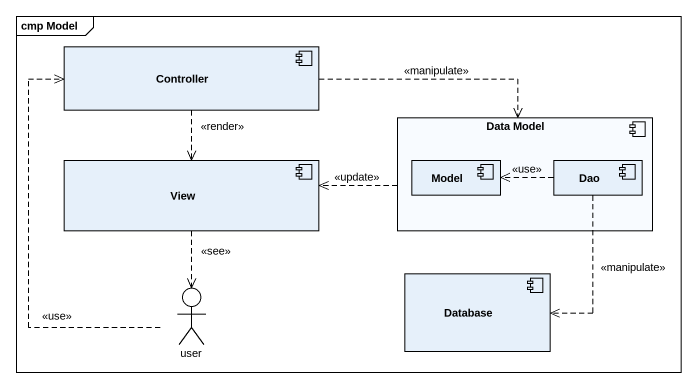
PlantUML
@startuml
mainframe cmp Model
component Controller
component "Data Model" as Data_Model {
  component Model
  component Dao
}
component View
actor user
component "Database" as Database_
Controller .right.> Data_Model : <<manipulate>>
Controller ..> View : <<render>>
Data_Model .left.> View : <<update>>
View ..> user : <<see>>
Dao .left.> Model : <<use>>
Dao ..> Database_ : <<manipulate>>
user .up.> Controller : <<use>>
@enduml
